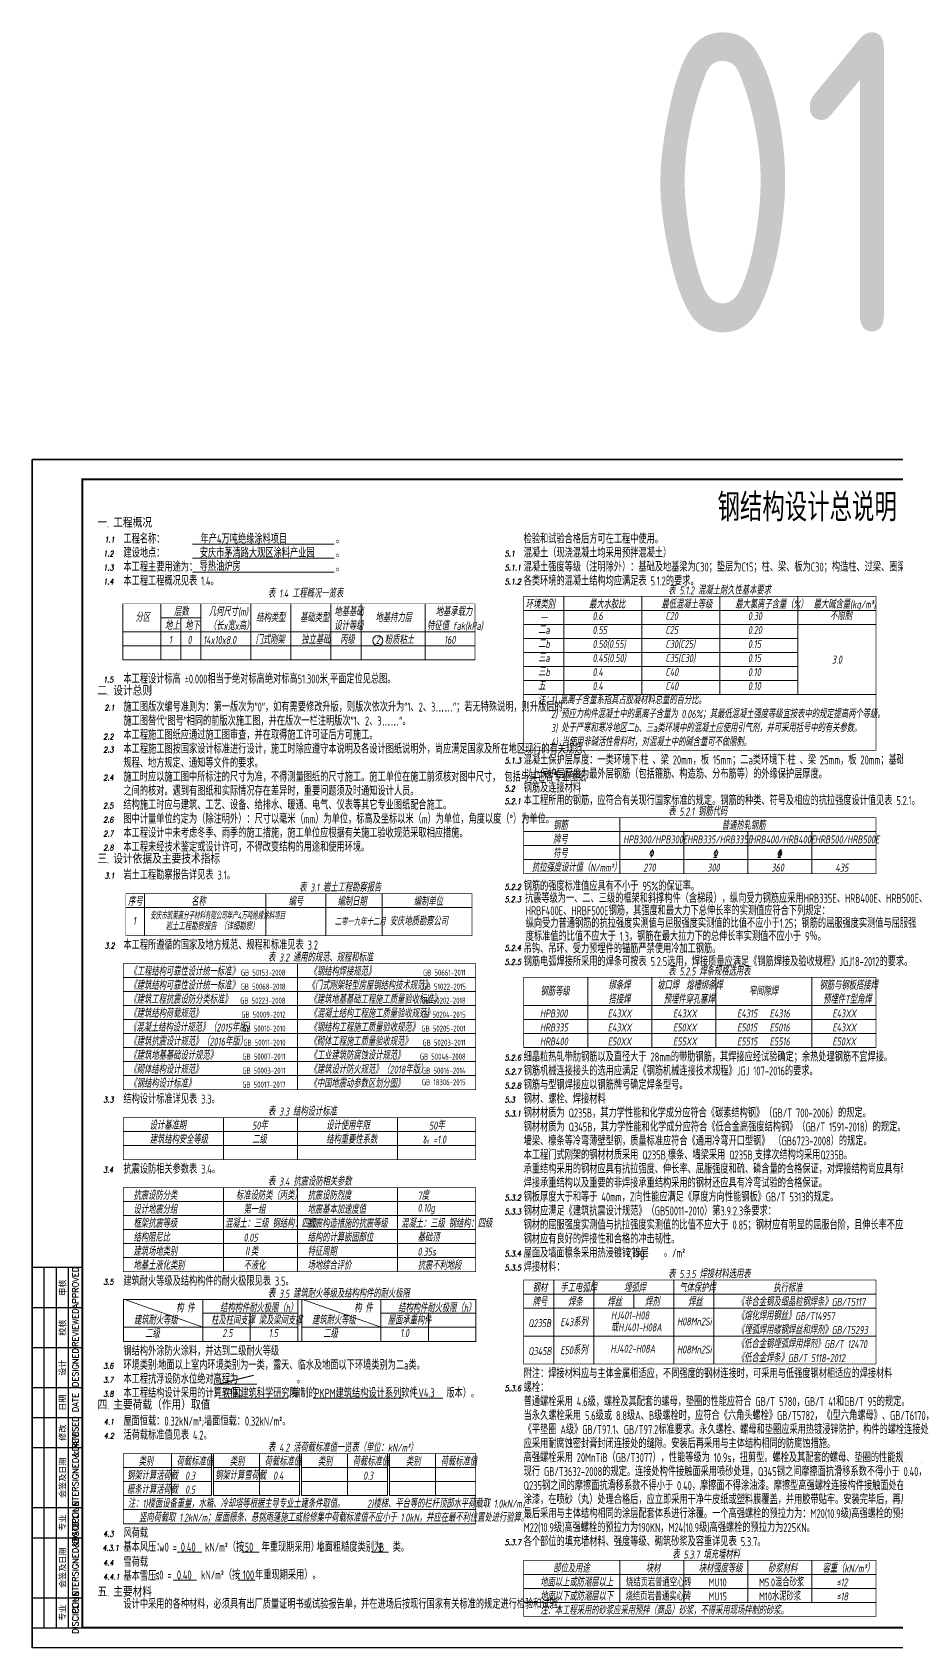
# Model space of a CAD drawing. Header units: millimetres. Extents: x 865974 to 875117, y 40174 to 44891.
# Drawn here: x 865974 to 866406, y 40174 to 40981 of the extents above; entities that cross this region are included whole.
import ezdxf
from ezdxf.enums import TextEntityAlignment as Align

# ---------------------------------------------------------------- set-up
doc = ezdxf.new("R2010")
doc.units = ezdxf.units.MM
doc.header["$LTSCALE"] = 1000
doc.header["$MEASUREMENT"] = 0
doc.layers.add('PUB_TEXT', color=7, linetype='Continuous')
doc.layers.add('梁集中标注', color=2, linetype='Continuous')
doc.layers.add('SM001', color=7, linetype='Continuous', lineweight=15)
doc.layers.add('SM002', color=4, linetype='Continuous', lineweight=15)
doc.styles.add('ECEC_TK', font='txt_l.shx', dxfattribs={"bigfont": 'hztxt_l.shx'})
doc.styles.add('GBHZ', font='gbenor.shx', dxfattribs={"width": 0.9, "bigfont": 'gbcbig.shx'})
doc.styles.add('HZTXT', font='isocp.shx', dxfattribs={"bigfont": 'HZTXT.shx'})
doc.styles.add('SM001', font='tssdeng.shx', dxfattribs={"width": 0.7, "bigfont": 'tssdchn.shx'})
doc.styles.add('SM002', font='romand.shx')

msp = doc.modelspace()

# ---------------------------------------------------------------- linework, layer by layer
for p, q in [((865974.467, 40173.578), (865974.467, 40767.578)), ((865974.467, 40767.578), (865974.467, 40173.578)), ((865980.467, 40183.578), (865980.467, 40363.578)), ((865986.467, 40183.578), (865986.467, 40363.578)), ((865992.467, 40183.578), (865992.467, 40363.578)), ((865974.467, 40343.578), (865999.467, 40343.578)), ((865974.467, 40323.578), (865999.467, 40323.578)), ((865974.467, 40303.578), (865999.467, 40303.578)), ((865974.467, 40288.578), (865999.467, 40288.578)), ((865974.467, 40273.578), (865999.467, 40273.578)), ((865974.467, 40243.578), (865999.467, 40243.578)), ((865974.467, 40228.578), (865999.467, 40228.578)), ((865974.467, 40198.578), (865999.467, 40198.578)), ((866815.467, 40173.578), (865974.467, 40173.578))]:
    msp.add_line(p, q)
at = {"color": 0}
for p, q in [((866815.467, 40767.578), (865974.467, 40767.578)), ((865974.467, 40767.578), (866815.467, 40767.578))]:
    msp.add_line(p, q, dxfattribs=at)
at = {"color": 0, "const_width": 1}
msp.add_lwpolyline([(866805.467, 40183.578), (865999.467, 40183.578), (865999.467, 40757.578), (866805.467, 40757.578)], close=True, dxfattribs=at)
msp.add_lwpolyline([(865974.467, 40363.578), (865974.467, 40183.578), (865999.467, 40183.578), (865999.467, 40363.578)], close=True)
at = {"layer": 'PUB_TEXT', "color": 7}
msp.add_line((866066.957, 40305.278), (866084.961, 40309.822), dxfattribs=at)
at = {"layer": 'SM001'}
for points in [[(866318.001, 40699.11), (866318.001, 40650.11)], [(866357.001, 40699.11), (866357.001, 40650.11)]]:
    msp.add_lwpolyline(points, dxfattribs=at)
at = {"layer": 'SM001', "color": 1}
msp.add_ellipse((866147.111, 40677.046), major_axis=(1.768, 1.768), ratio=1, start_param=5.497787143776346, end_param=11.78097245095593, dxfattribs=at)
at = {"layer": 'SM002'}
for p, q in [((866235.001, 40357.369), (866235.001, 40315.369)), ((866255.001, 40357.369), (866255.001, 40315.369)), ((866295.001, 40357.369), (866295.001, 40315.369)), ((866315.001, 40357.369), (866315.001, 40315.369)), ((866020.151, 40347.728), (866059.607, 40333.728)), ((866059.607, 40326.728), (866059.607, 40347.728)), ((866107.151, 40326.728), (866107.151, 40347.728)), ((866109.151, 40326.728), (866109.151, 40347.728)), ((866109.151, 40347.728), (866148.607, 40333.728)), ((866148.607, 40326.728), (866148.607, 40347.728)), ((866220.001, 40350.369), (866396.001, 40350.369)), ((866275.001, 40350.369), (866275.001, 40343.369)), ((866059.607, 40340.728), (866107.151, 40340.728)), ((866083.379, 40326.728), (866083.379, 40340.728)), ((866148.607, 40340.728), (866196.151, 40340.728)), ((866172.379, 40326.728), (866172.379, 40340.728)), ((866220.001, 40343.369), (866396.001, 40343.369)), ((866020.151, 40333.728), (866107.151, 40333.728)), ((866109.151, 40333.728), (866196.151, 40333.728)), ((866220.001, 40329.369), (866396.001, 40329.369)), ((866044.919, 40207.399), (866056.503, 40207.399)), ((866077.214, 40207.399), (866085.863, 40207.399))]:
    msp.add_line(p, q, dxfattribs=at)
for points in [[(866054.545, 40725.278), (866125.319, 40725.278)], [(866054.545, 40718.278), (866125.319, 40718.278)], [(866054.545, 40711.278), (866125.319, 40711.278)], [(866019.709, 40695.393), (866019.709, 40667.393)], [(866038.709, 40695.393), (866038.709, 40667.393)], [(866058.709, 40695.393), (866058.709, 40667.393)], [(866083.709, 40695.393), (866083.709, 40667.393)], [(866103.709, 40695.393), (866103.709, 40667.393)], [(866123.709, 40695.393), (866123.709, 40667.393)], [(866138.709, 40695.393), (866138.709, 40667.393)], [(866170.709, 40695.393), (866170.709, 40667.393)], [(866220.001, 40692.11), (866396.001, 40692.11)], [(866240.001, 40699.11), (866240.001, 40650.11)], [(866279.001, 40699.11), (866279.001, 40650.11)], [(866038.709, 40688.393), (866058.709, 40688.393)], [(866048.709, 40688.393), (866048.709, 40667.393)], [(866220.001, 40685.11), (866396.001, 40685.11)], [(866019.709, 40681.393), (866195.709, 40681.393)], [(866220.001, 40678.11), (866357.001, 40678.11)], [(866019.709, 40674.393), (866195.709, 40674.393)], [(866220.001, 40671.11), (866357.001, 40671.11)], [(866019.709, 40667.393), (866195.709, 40667.393)], [(866220.001, 40664.11), (866357.001, 40664.11)], [(866220.001, 40657.11), (866357.001, 40657.11)], [(866220.001, 40650.11), (866396.001, 40650.11)], [(866268.001, 40588.543), (866268.001, 40560.543)], [(866220.001, 40581.543), (866396.001, 40581.543)], [(866300.001, 40581.543), (866300.001, 40560.543)], [(866332.001, 40581.543), (866332.001, 40560.543)], [(866364.001, 40581.543), (866364.001, 40560.543)], [(866220.001, 40574.543), (866396.001, 40574.543)], [(866220.001, 40567.543), (866396.001, 40567.543)], [(866030.489, 40550.531), (866030.489, 40529.531)], [(866091.208, 40550.531), (866091.208, 40529.531)], [(866121.208, 40550.531), (866121.208, 40529.531)], [(866149.208, 40550.531), (866149.208, 40529.531)], [(866021.208, 40543.531), (866194.208, 40543.531)], [(866107.001, 40515.578), (866107.001, 40452.578)], [(866020.001, 40508.578), (866196.001, 40508.578)], [(866252.001, 40508.635), (866252.001, 40473.635)], [(866284.001, 40508.635), (866284.001, 40473.635)], [(866316.001, 40508.635), (866316.001, 40473.635)], [(866364.001, 40508.635), (866364.001, 40473.635)], [(866020.001, 40501.578), (866196.001, 40501.578)], [(866020.001, 40494.578), (866196.001, 40494.578)], [(866220.001, 40494.635), (866396.001, 40494.635)], [(866020.001, 40487.578), (866196.001, 40487.578)], [(866220.001, 40487.635), (866396.001, 40487.635)], [(866020.001, 40480.578), (866196.001, 40480.578)], [(866220.001, 40480.635), (866396.001, 40480.635)], [(866020.001, 40473.578), (866196.001, 40473.578)], [(866020.001, 40466.578), (866196.001, 40466.578)], [(866220.001, 40473.635), (866396.001, 40473.635)], [(866020.001, 40459.578), (866196.001, 40459.578)], [(866070.001, 40438.578), (866070.001, 40417.578)], [(866107.001, 40438.578), (866107.001, 40417.578)], [(866157.001, 40438.578), (866157.001, 40417.578)], [(866020.001, 40431.578), (866196.001, 40431.578)], [(866020.001, 40424.578), (866196.001, 40424.578)], [(866070.001, 40403.578), (866070.001, 40361.578)], [(866107.001, 40403.578), (866107.001, 40361.578)], [(866157.001, 40403.578), (866157.001, 40361.578)], [(866020.001, 40396.578), (866196.001, 40396.578)], [(866020.001, 40389.578), (866196.001, 40389.578)], [(866020.001, 40382.578), (866196.001, 40382.578)], [(866020.001, 40375.578), (866196.001, 40375.578)], [(866020.001, 40368.578), (866196.001, 40368.578)], [(866064.933, 40305.278), (866086.7, 40305.278)], [(866067.734, 40298.278), (866102.188, 40298.278)], [(866114.756, 40298.278), (866159.784, 40298.278)], [(866166.059, 40298.278), (866179.669, 40298.278)], [(866044.001, 40270.578), (866044.001, 40249.578)], [(866064.001, 40270.578), (866064.001, 40249.578)], [(866065.001, 40270.578), (866065.001, 40249.578)], [(866088.001, 40270.578), (866088.001, 40249.578)], [(866108.001, 40270.578), (866108.001, 40249.578)], [(866109.001, 40270.578), (866109.001, 40249.578)], [(866132.001, 40270.578), (866132.001, 40249.578)], [(866152.001, 40270.578), (866152.001, 40249.578)], [(866153.001, 40270.578), (866153.001, 40249.578)], [(866176.001, 40270.578), (866176.001, 40249.578)], [(866020.001, 40263.578), (866064.001, 40263.578)], [(866020.001, 40256.578), (866064.001, 40256.578)], [(866020.001, 40256.578), (866064.001, 40256.578)], [(866065.001, 40263.578), (866108.001, 40263.578)], [(866065.001, 40256.578), (866108.001, 40256.578)], [(866065.001, 40256.578), (866108.001, 40256.578)], [(866109.001, 40263.578), (866152.001, 40263.578)], [(866109.001, 40256.578), (866152.001, 40256.578)], [(866109.001, 40256.578), (866152.001, 40256.578)], [(866153.001, 40263.578), (866196.001, 40263.578)], [(866153.001, 40256.578), (866196.001, 40256.578)], [(866153.001, 40256.578), (866196.001, 40256.578)], [(866020.001, 40249.578), (866064.001, 40249.578)], [(866065.001, 40249.578), (866108.001, 40249.578)], [(866109.001, 40249.578), (866152.001, 40249.578)], [(866153.001, 40249.578), (866196.001, 40249.578)], [(866020.001, 40242.578), (866196.001, 40242.578)], [(866020.001, 40242.578), (866064.001, 40242.578)], [(866065.001, 40242.578), (866108.001, 40242.578)], [(866109.001, 40242.578), (866152.001, 40242.578)], [(866153.001, 40242.578), (866196.001, 40242.578)], [(866020.001, 40235.578), (866196.001, 40235.578)], [(866020.001, 40235.578), (866196.001, 40235.578)], [(866046.904, 40221.278), (866059.092, 40221.278)], [(866079.198, 40221.278), (866087.848, 40221.278)], [(866144.054, 40221.278), (866152.41, 40221.278)], [(866268.001, 40217.211), (866268.001, 40196.211)], [(866300.001, 40217.211), (866300.001, 40196.211)], [(866332.001, 40217.211), (866332.001, 40196.211)], [(866364.001, 40217.211), (866364.001, 40196.211)], [(866220.001, 40210.211), (866396.001, 40210.211)], [(866220.001, 40203.211), (866396.001, 40203.211)], [(866220.001, 40203.211), (866396.001, 40203.211)], [(866220.001, 40196.211), (866396.001, 40196.211)]]:
    msp.add_lwpolyline(points, dxfattribs=at)
at = {"layer": 'SM002', "const_width": 0.3}
for points in [[(866019.709, 40695.393), (866195.709, 40695.393), (866195.709, 40667.393), (866019.709, 40667.393)], [(866220.001, 40699.11), (866396.001, 40699.11), (866396.001, 40622.11), (866220.001, 40622.11)], [(866220.001, 40588.543), (866396.001, 40588.543), (866396.001, 40560.543), (866220.001, 40560.543)], [(866021.208, 40550.531), (866194.208, 40550.531), (866194.208, 40529.531), (866021.208, 40529.531)], [(866020.001, 40515.578), (866196.001, 40515.578), (866196.001, 40452.578), (866020.001, 40452.578)], [(866220.001, 40508.635), (866396.001, 40508.635), (866396.001, 40473.635), (866220.001, 40473.635)], [(866020.001, 40438.578), (866196.001, 40438.578), (866196.001, 40417.578), (866020.001, 40417.578)], [(866020.001, 40403.578), (866196.001, 40403.578), (866196.001, 40361.578), (866020.001, 40361.578)], [(866220.001, 40357.369), (866396.001, 40357.369), (866396.001, 40315.369), (866220.001, 40315.369)], [(866020.001, 40347.578), (866196.001, 40347.578), (866196.001, 40326.578), (866020.001, 40326.578)], [(866020.151, 40347.728), (866196.151, 40347.728), (866196.151, 40326.728), (866020.151, 40326.728)], [(866020.001, 40270.578), (866196.001, 40270.578), (866196.001, 40235.578), (866020.001, 40235.578)], [(866220.001, 40217.211), (866396.001, 40217.211), (866396.001, 40189.211), (866220.001, 40189.211)]]:
    msp.add_lwpolyline(points, close=True, dxfattribs=at)

# ---------------------------------------------------------------- texts
at = {"color": 2, "style": 'SM001', "oblique": 10, "width": 0.7}
for s, p in [('混凝土：三级 钢结构：四级', (866070.675, 40383.578)), ('混凝土：三级 钢结构：四级', (866158.72, 40383.578)), ('0.35s', (866167.001, 40369.578))]:
    msp.add_text(s, height=4, dxfattribs=at).set_placement(p)
at = {"style": 'ECEC_TK'}
for s, p in [('APPROVED', (865995.967, 40353.578)), ('审核', (865989.467, 40353.578)), ('校核', (865989.467, 40333.578)), ('REVIEWED', (865995.967, 40333.578)), ('DESIGNED', (865995.967, 40313.578)), ('设计', (865989.467, 40313.578)), ('日期', (865989.467, 40296.078)), ('DATE', (865995.967, 40296.078)), ('REVISED', (865995.967, 40281.078)), ('修改', (865989.467, 40281.078)), ('COUNTERSIGNED&DATE', (865995.967, 40258.578)), ('会签及日期', (865989.467, 40258.578)), ('DISCIPLINE', (865995.967, 40236.078)), ('专业', (865989.467, 40236.078)), ('COUNTERSIGNED&DATE', (865995.967, 40213.578)), ('会签及日期', (865989.467, 40213.578)), ('DISCIPLINE', (865995.967, 40191.078)), ('专业', (865989.467, 40191.078))]:
    msp.add_text(s, height=3, rotation=90, dxfattribs=at).set_placement(p, align=Align.MIDDLE)
at = {"layer": 'SM001', "color": 2, "linetype": 'Continuous', "style": 'HZTXT', "width": 0.8}
msp.add_text('钢结构设计总说明', height=14, dxfattribs=at).set_placement((866316.862, 40736.66, 336))
at = {"layer": 'SM001', "color": 2}
for s, height, style, width, p in [('一. 工程概况', 4.5, 'HZTXT', 0.8, (866007.001, 40733.578)), ('年产4万吨绝缘涂料项目', 4.5, 'SM001', 0.7, (866058.545, 40725.578)), ('导热油炉房', 4.5, 'SM001', 0.7, (866058.083, 40711.865)), ('安庆市茅清路大观区涂料产业园', 4.5, 'SM001', 0.7, (866058.144, 40718.578)), ('二. 设计总则', 4.5, 'HZTXT', 0.8, (866007.001, 40649.578)), ('混凝土保护层厚度：一类环境下:柱 、梁 20mm，板 15mm；二a类环境下:柱 、梁 25mm，板 20mm；基础为 40mm。', 4.5, 'SM001', 0.7, (866220.001, 40615.11)), ('三. 设计依据及主要技术指标', 4.5, 'HZTXT', 0.8, (866007.001, 40565.578)), ('四. 主要荷载（作用）取值', 4.5, 'HZTXT', 0.8, (866007.001, 40292.578)), ('中国建筑科学研究院', 4.5, 'SM001', 0.7, (866070.29, 40298.578)), ('PKPM建筑结构设计系列软件', 4.5, 'SM001', 0.7, (866115.483, 40298.578)), ('V4.3', 4.5, 'SM001', 0.7, (866167.407, 40298.783)), ('w\x8e0\x8f =', 4.5, 'SM001', 0.7, (866037.828, 40221.578)), ('0.40', 4.5, 'SM001', 0.7, (866048.677, 40221.578)), ('50', 4.5, 'SM001', 0.7, (866080.549, 40221.578)), ('B', 4.5, 'SM001', 0.7, (866147.677, 40221.578)), ('s\x8e0\x8f =', 4.5, 'SM001', 0.7, (866035.843, 40207.699)), ('0.40', 4.5, 'SM001', 0.7, (866046.693, 40207.699)), ('100', 4.5, 'SM001', 0.7, (866079.594, 40207.699)), ('烧结页岩普通空心砖', 4, 'SM001', 0.7, (866271.159, 40204.211)), ('MU10', 4, 'SM001', 0.7, (866312.419, 40204.211)), ('M5.0混合砂浆', 4, 'SM001', 0.7, (866337.621, 40204.211)), ('五. 主要材料', 4.5, 'HZTXT', 0.8, (866007.001, 40199.106)), ('烧结页岩普通实心砖', 4, 'SM001', 0.7, (866270.922, 40197.211)), ('MU15', 4, 'SM001', 0.7, (866312.419, 40197.211)), ('M10水泥砂浆', 4, 'SM001', 0.7, (866337.621, 40197.211))]:
    msp.add_text(s, height=height, dxfattribs=dict(at, style=style, width=width)).set_placement(p)
at = {"layer": 'SM001', "color": 96, "style": 'SM002', "oblique": 10, "width": 0.7}
for s, p in [('1.1', (866010.501, 40726.078)), ('1.2', (866009.941, 40719.078)), ('5.1', (866210.501, 40719.078)), ('1.3', (866009.941, 40712.078)), ('5.1.1', (866210.501, 40712.078)), ('1.4', (866009.941, 40705.078)), ('5.1.2', (866210.501, 40705.078)), ('1.5', (866009.848, 40656.078)), ('2.1', (866010.501, 40642.078)), ('2.2', (866009.941, 40627.585)), ('2.3', (866009.941, 40621.078)), ('5.1.3', (866210.501, 40615.61)), ('2.4', (866009.941, 40607.078)), ('5.2', (866210.501, 40601.61)), ('2.5', (866009.848, 40593.078)), ('5.2.1', (866210.501, 40595.327)), ('2.6', (866009.941, 40586.078)), ('2.7', (866009.941, 40579.078)), ('2.8', (866009.941, 40572.078)), ('3.1', (866010.501, 40558.078)), ('5.2.2', (866210.501, 40552.512)), ('5.2.3', (866210.501, 40546.243)), ('3.2', (866010.501, 40523.078)), ('5.2.4', (866210.501, 40521.997)), ('5.2.5', (866210.501, 40514.997)), ('5.2.6', (866210.501, 40467.135)), ('5.2.7', (866210.501, 40460.135)), ('5.2.8', (866210.501, 40453.135)), ('3.3', (866009.941, 40446.078)), ('5.3', (866210.501, 40446.135)), ('5.3.1', (866210.501, 40439.135)), ('3.4', (866009.848, 40411.078)), ('5.3.2', (866210.501, 40397.135)), ('5.3.3', (866210.501, 40390.135)), ('5.3.4', (866210.501, 40369.135)), ('5.3.5', (866210.501, 40362.135)), ('3.5', (866009.941, 40355.078)), ('3.6', (866009.941, 40313.078)), ('3.7', (866009.941, 40306.078)), ('5.3.6', (866210.501, 40301.869)), ('3.8', (866009.941, 40299.078)), ('4.1', (866010.188, 40285.078)), ('4.2', (866010.188, 40278.078)), ('4.3', (866009.941, 40229.078)), ('4.3.1', (866009.501, 40222.078)), ('5.3.7', (866210.501, 40224.869)), ('4.4', (866009.941, 40214.606)), ('4.4.1', (866009.941, 40207.606))]:
    msp.add_text(s, height=2.8, dxfattribs=at).set_placement(p)
at = {"layer": 'SM001', "style": 'SM001', "width": 0.7}
for s, p in [('工程名称：', (866020.001, 40725.578)), ('。', (866126.148, 40725.578)), ('检验和试验合格后方可在工程中使用。', (866220.001, 40725.578)), ('建设地点：', (866020.001, 40718.578)), ('本工程主要用途为：', (866020.001, 40711.578)), ('。', (866126.148, 40718.578)), ('混凝土（现浇混凝土均采用预拌混凝土）', (866220.001, 40718.578)), ('混凝土强度等级（注明除外）：基础及地基梁为C30；垫层为C15；柱、梁、板为C30；构造柱、过梁、圈梁、压顶为C25。', (866220.001, 40711.578)), ('本工程工程概况见表 1.4。', (866020.001, 40704.578)), ('。', (866126.148, 40711.578)), ('各类环境的混凝土结构均应满足表 5.1.2的要求。', (866220.001, 40704.578)), ('本工程设计标高 %%P0.000相当于绝对标高绝对标高51.300米,平面定位见总图。', (866020.001, 40655.578)), ('施工图版次编号准则为：第一版次为″0″，如有需要修改升版，则版次依次升为″1、2、3……″；若无特殊说明，则升版后的', (866020.001, 40641.578)), ('施工图替代“图号”相同的前版次施工图，并在版次一栏注明版次″1、2、3……″。 ', (866020.001, 40634.578)), ('本工程施工图纸应通过施工图审查，并在取得施工许可证后方可施工。', (866020.001, 40627.578)), ('本工程施工图按国家设计标准进行设计，施工时除应遵守本说明及各设计图纸说明外，尚应满足国家及所在地区现行的有关规范、', (866020.001, 40620.578)), ('施工时应以施工图中所标注的尺寸为准，不得测量图纸的尺寸施工。施工单位在施工前须核对图中尺寸， 包括与其它各专业图纸', (866020.001, 40606.578)), ('规程、地方规定、通知等文件的要求。', (866020.001, 40613.578)), ('以上保护层厚度为最外层钢筋（包括箍筋、构造筋、分布筋等）的外缘保护层厚度。', (866220.001, 40608.11)), ('之间的核对。遇到有图纸和实际情况存在差异时，重要问题须及时通知设计人员。', (866020.001, 40599.578)), ('钢筋及连接材料', (866220.001, 40601.11)), ('结构施工时应与建筑、工艺、设备、给排水、暖通、电气、仪表等其它专业图纸配合施工。', (866020.001, 40592.578)), ('本工程所用的钢筋，应符合有关现行国家标准的规定。钢筋的种类、符号及相应的抗拉强度设计值见表 5.2.1。', (866220.001, 40594.827)), ('图中计量单位约定为（除注明外）：尺寸以毫米（mm）为单位，标高及坐标以米（m）为单位，角度以度（%%D）为单位。', (866020.001, 40585.578)), ('本工程设计中未考虑冬季、雨季的施工措施，施工单位应根据有关施工验收规范采取相应措施。', (866020.001, 40578.578)), ('本工程未经技术鉴定或设计许可，不得改变结构的用途和使用环境。', (866020.001, 40571.578)), ('岩土工程勘察报告详见表 3.1。', (866020.001, 40557.578)), ('钢筋的强度标准值应具有不小于 95%%%的保证率。', (866220.001, 40552.012)), ('抗震等级为一、二、三级的框架和斜撑构件（含梯段），纵向受力钢筋应采用HRB335E、HRB400E、HRB500E、', (866220.659, 40545.958)), ('纵向受力普通钢筋的抗拉强度实测值与屈服强度实测值的比值不应小于1.25；钢筋的屈服强度实测值与屈服强', (866221.032, 40533.485)), ('HRBF400E、HRBF500E钢筋，其强度和最大力下总伸长率的实测值应符合下列规定：', (866221.032, 40539.733)), ('度标准值的比值不应大于 1.3，钢筋在最大拉力下的总伸长率实测值不应小于 9％。', (866221.032, 40526.943)), ('本工程所遵循的国家及地方规范、规程和标准见表 3.2', (866020.001, 40522.578)), ('吊钩、吊环、受力预埋件的锚筋严禁使用冷加工钢筋。', (866220.001, 40520.794)), ('钢筋电弧焊接所采用的焊条可按表 5.2.5选用，焊接质量应满足《钢筋焊接及验收规程》JGJ18-2012的要求。', (866220.001, 40514.354)), ('细晶粒热轧带肋钢筋以及直径大于 28mm的带肋钢筋，其焊接应经试验确定；余热处理钢筋不宜焊接。', (866220.001, 40466.635)), ('钢筋机械连接接头的选用应满足《钢筋机械连接技术规程》JGJ 107-2016的要求。', (866220.001, 40459.635)), ('钢筋与型钢焊接应以钢筋牌号确定焊条型号。', (866220.001, 40452.635)), ('结构设计标准详见表 3.3。', (866020.001, 40445.578)), ('钢材、螺栓、焊接材料', (866220.001, 40445.635)), ('钢材材质为 Q235B，其力学性能和化学成分应符合《碳素结构钢》（GB/T 700-2006）的规定。     ', (866220.001, 40438.635)), ('钢材材质为 Q345B，其力学性能和化学成分应符合《低合金高强度结构钢》（GB/T 1591-2018）的规定。     ', (866220.001, 40431.635)), ('墙梁、檩条等冷弯薄壁型钢，质量标准应符合《通用冷弯开口型钢》 （GB6723-2008）的规定。', (866220.001, 40424.635)), ('抗震设防相关参数表 3.4。', (866020.001, 40410.578)), ('承重结构采用的钢材应具有抗拉强度、伸长率、屈服强度和硫、磷含量的合格保证，对焊接结构尚应具有碳含量的合格保证。', (866220.001, 40410.635)), ('钢板厚度大于和等于 40mm，Z向性能应满足《厚度方向性能钢板》GB/T 5313的规定。', (866220.001, 40396.635)), ('钢材应满足《建筑抗震设计规范》（GB50011-2010）第3.9.2.3条要求：', (866220.001, 40389.635)), ('屋面及墙面檩条采用热浸镀锌,锌层      /m%%1402', (866220.001, 40368.635)), ('275g     。', (866271.613, 40368.935)), ('焊接材料：', (866220.001, 40361.635)), ('建筑耐火等级及结构构件的耐火极限见表 3.5。', (866020.001, 40354.578)), ('钢结构外涂防火涂料，并达到二级耐火等级', (866020.001, 40319.578)), ('环境类别:地面以上室内环境类别为一类，露天、临水及地面以下环境类别为二a类。', (866020.001, 40312.578)), ('附注：焊接材料应与主体金属相适应，不同强度的钢材连接时，可采用与低强度钢材相适应的焊接材料', (866220.001, 40308.369)), ('本工程抗浮设防水位绝对高程为               。', (866020.001, 40305.578)), ('螺栓：', (866220.001, 40301.369)), ('本工程结构设计采用的计算软件：', (866020.001, 40298.578)), ('编制的', (866104.316, 40298.578)), ('（', (866162.262, 40298.578)), ('版本）。', (866181.371, 40298.578)), ('普通螺栓采用 4.6级，螺栓及其配套的螺母，垫圈的性能应符合 GB/T 5780，GB/T 41和GB/T 95的规定。', (866220.001, 40294.369)), ('屋面恒载：0.32kN/m%%1402%%141;墙面恒载：0.32kN/m%%1402%%141。', (866020.001, 40284.578)), ('当永久螺栓采用 5.6级或 8.8级A、B级螺栓时，应符合《六角头螺栓》GB/T5782，《I型六角螺母》、GB/T6170，', (866220.001, 40287.369)), ('活荷载标准值见表 4.2。', (866020.001, 40277.578)), ('《平垫圈 A级》GB/T97.1、GB/T97.2标准要求。永久螺栓、螺母和垫圈应采用热镀浸锌防护，构件的螺栓连接处', (866220.001, 40280.369)), ('应采用耐腐蚀密封膏封闭连接处的缝隙。安装后再采用与主体结构相同的防腐蚀措施。', (866220.001, 40273.369)), ('现行 GB/T3632-2008的规定。连接处构件接触面采用喷砂处理，Q345钢之间摩擦面抗滑移系数不得小于 0.40，', (866220.001, 40259.369)), ('高强螺栓采用 20MnTiB（GB/T3077），性能等级为 10.9s，扭剪型。螺栓及其配套的螺母、垫圈的性能规格应符合', (866220.001, 40266.369)), ('Q235钢之间的摩擦面抗滑移系数不得小于 0.40，摩擦面不得涂油漆。摩擦型高强螺栓连接构件接触面处在构件安装前暂不', (866220.001, 40252.369)), ('涂漆，在喷砂（丸）处理合格后，应立即采用干净牛皮纸或塑料膜覆盖，并用胶带贴牢。安装完毕后，再用耐腐蚀密封膏封闭，', (866220.001, 40245.369)), ('最后采用与主体结构相同的涂层配套体系进行涂覆。一个高强螺栓的预拉力为：M20(10.9级)高强螺栓的预拉力为155KN，', (866220.001, 40238.369)), ('风荷载', (866020.001, 40228.578)), ('M22(10.9级)高强螺栓的预拉力为190KN，M24(10.9级)高强螺栓的预拉力为225KN。', (866220.001, 40231.369)), ('基本风压：', (866020.001, 40221.578)), ('kN/m\x8c2\x8d（按', (866060.802, 40221.578)), ('年重现期采用），', (866089.037, 40221.578)), ('地面粗糙度类别为', (866116.511, 40221.578)), ('类。', (866154.533, 40221.578)), ('各个部位的填充墙材料、强度等级、砌筑砂浆及容重详见表 5.3.7。', (866220.001, 40224.369)), ('雪荷载', (866020.001, 40214.106)), ('基本雪压：', (866020.001, 40207.106)), ('kN/m\x8c2\x8d（按', (866058.817, 40207.699)), ('年重现期采用）。', (866085.783, 40207.699)), ('设计中采用的各种材料，必须具有出厂质量证明书或试验报告单，并在进场后按现行国家有关标准的规定进行检验和试验，', (866020.001, 40193.106))]:
    msp.add_text(s, height=4.5, dxfattribs=at).set_placement(p)
at = {"layer": 'SM001', "style": 'SM001', "oblique": 10}
for s, width, p in [('表 1.4 工程概况一览表', 0.7, (866092.221, 40698.578)), ('表 5.1.2 混凝土耐久性基本要求', 0.7, (866292.221, 40700.11)), ('层数', 0.7, (866045.267, 40689.393)), ('几何尺寸(m)', 0.7, (866062.662, 40689.393)), ('地基基础', 0.7, (866125.378, 40689.393)), ('地基承载力', 0.7, (866176.061, 40689.393)), ('环境类别', 0.7, (866221.05, 40693.11)), ('最大水胶比', 0.7, (866252.631, 40693.11)), ('最低混凝土等级', 0.7, (866288.761, 40693.11)), ('最大氯离子含量（%%%）', 0.7, (866325.698, 40693.11)), ('最大碱含量(kg/m\x8c3\x8d)', 0.7, (866364.856, 40693.11)), ('分区', 0.7, (866026.013, 40686.566)), ('地上', 0.7, (866040.797, 40682.393)), ('地下', 0.7, (866050.815, 40682.393)), ('（长x宽x高）', 0.7, (866062.662, 40682.393)), ('结构类型', 0.7, (866086.339, 40686.393)), ('基础类型', 0.7, (866108.24, 40686.393)), ('设计等级', 0.7, (866125.378, 40682.393)), ('地基持力层', 0.7, (866145.946, 40686.393)), ('特征值 f\x8eak\x8f(kPa)', 0.7, (866171.745, 40682.393)), ('一', 0.7, (866228.222, 40686.11)), ('钢筋', 0.7, (866234.722, 40582.543)), ('表 5.2.1 钢筋代码', 0.7, (866292.221, 40589.543)), ('普通热轧钢筋', 0.7, (866318.943, 40582.543)), ('牌号', 0.7, (866234.722, 40575.543)), ('HPB300/HPB300E', 0.65, (866269.685, 40575.62)), ('HRB335/HRB335E', 0.65, (866301.707, 40575.62)), ('HRB400/HRB400E', 0.65, (866333.315, 40575.62)), ('HRB500/HRB500E', 0.65, (866365.504, 40575.62)), ('符号', 0.7, (866234.722, 40568.543)), ('\x82', 0.7, (866282.499, 40568.543)), ('\x83', 0.7, (866314.499, 40568.543)), ('\x84', 0.7, (866346.499, 40568.543)), ('抗拉强度设计值（N/mm\x8c2\x8d）', 0.7, (866224.095, 40561.543)), ('270', 0.7, (866279.768, 40561.543)), ('300', 0.7, (866311.768, 40561.543)), ('360', 0.7, (866343.768, 40561.543)), ('435', 0.7, (866375.768, 40561.543)), ('表 3.1 岩土工程勘察报告', 0.7, (866107.781, 40551.578)), ('序号', 0.7, (866022.257, 40544.531)), ('名称', 0.7, (866053.854, 40544.531)), ('编号', 0.7, (866102.476, 40544.531)), ('编制日期', 0.7, (866126.983, 40544.531)), ('编制单位', 0.7, (866165.048, 40544.531)), ('表 3.2 通用的规范、规程和标准', 0.7, (866092.221, 40516.578)), ('《工程结构可靠性设计统一标准》', 0.7, (866023.001, 40509.578)), ('《建筑结构可靠性设计统一标准》', 0.7, (866023.001, 40502.578)), ('《门式刚架轻型房屋钢结构技术规范》', 0.7, (866112.058, 40502.578)), ('《钢结构焊接规范》', 0.7, (866113.001, 40509.578)), ('绑条焊', 0.7, (866262.388, 40502.635)), ('坡口焊\u3000熔槽绑条焊', 0.7, (866286.676, 40502.635)), ('表 5.2.5 焊条规格选用表', 0.7, (866292.221, 40509.635)), ('钢筋与钢板搭接焊', 0.7, (866367.794, 40502.635)), ('《建筑工程抗震设防分类标准》', 0.7, (866023.001, 40495.578)), ('《建筑地基基础工程施工质量验收标准》', 0.7, (866113.001, 40495.578)), ('钢筋等级', 0.7, (866228.381, 40499.635)), ('搭接焊', 0.7, (866262.388, 40495.635)), ('预埋件穿孔塞焊', 0.7, (866289.956, 40495.635)), ('窄间隙焊', 0.7, (866332.515, 40499.635)), ('预埋件T型角焊', 0.7, (866369.656, 40495.635)), ('《建筑结构荷载规范》', 0.7, (866023.001, 40488.578)), ('《混凝土结构工程施工质量验收规范》', 0.7, (866113.001, 40488.578)), ('HPB300', 0.7, (866228.144, 40488.635)), ('E43XX', 0.7, (866262.014, 40488.635)), ('E43XX', 0.7, (866294.61, 40488.635)), ('E4315', 0.7, (866326.608, 40488.635)), ('E4316', 0.7, (866342.899, 40488.635)), ('E43XX  ', 0.7, (866374.249, 40488.635)), ('《混凝土结构设计规范》（2015年版）', 0.7, (866022.767, 40481.578)), ('《钢结构工程施工质量验收规范》', 0.7, (866113.001, 40481.578)), ('HRB335', 0.7, (866228.144, 40481.635)), ('E43XX', 0.7, (866262.014, 40481.635)), ('E50XX', 0.7, (866294.61, 40481.635)), ('E5015', 0.7, (866326.608, 40481.635)), ('E5016', 0.7, (866342.899, 40481.635)), ('E43XX', 0.7, (866374.249, 40481.635)), ('《建筑抗震设计规范》（2016年版）', 0.7, (866023.001, 40474.578)), ('《砌体工程施工质量验收规范》', 0.7, (866113.001, 40474.578)), ('HRB400', 0.7, (866228.144, 40474.635)), ('E50XX  ', 0.7, (866262.014, 40474.635)), ('E55XX', 0.7, (866294.61, 40474.635)), ('E5515', 0.7, (866326.608, 40474.635)), ('E5516', 0.7, (866342.899, 40474.635)), ('E50XX', 0.7, (866374.249, 40474.635)), ('《建筑地基基础设计规范》', 0.7, (866022.994, 40467.578)), ('《工业建筑防腐蚀设计规范》', 0.7, (866113.001, 40467.578)), ('《砌体结构设计规范》', 0.7, (866023.001, 40460.578)), ('《钢结构设计标准》', 0.7, (866023.001, 40453.578)), ('《建筑设计防火规范》（2018年版）', 0.7, (866113.001, 40460.578)), ('《中国地震动参数区划分图》', 0.7, (866113.001, 40453.578)), ('表 3.3 结构设计标准', 0.7, (866092.221, 40439.578)), ('设计基准期', 0.7, (866033.085, 40432.578)), ('设计使用年限', 0.7, (866121.289, 40432.578)), ('建筑结构安全等级', 0.7, (866033.085, 40425.578)), ('结构重要性系数', 0.7, (866121.289, 40425.578)), ('抗震设防分类', 0.7, (866025.001, 40397.578)), ('表 3.4 抗震设防相关参数', 0.7, (866092.221, 40404.578)), ('抗震设防烈度', 0.7, (866112.001, 40397.578)), ('设计地震分组', 0.7, (866025.001, 40390.578)), ('地震基本加速度值', 0.7, (866112.001, 40390.578)), ('框架抗震等级', 0.7, (866025.001, 40383.578)), ('抗震构造措施的抗震等级', 0.7, (866112.001, 40383.578)), ('结构阻尼比', 0.7, (866025.001, 40376.578)), ('结构的计算嵌固部位', 0.7, (866112.001, 40376.578)), ('建筑场地类别', 0.7, (866025.001, 40369.578)), ('特征周期', 0.7, (866112.001, 40369.578)), ('地基土液化类别', 0.7, (866025.001, 40362.578)), ('场地综合评价', 0.7, (866112.001, 40362.578)), ('表 5.3.5 焊接材料选用表', 0.7, (866292.221, 40358.369)), ('表 3.5 建筑耐火等级及结构构件的耐火极限', 0.7, (866092.221, 40348.578)), ('钢材', 0.7, (866224.474, 40351.369)), ('手工电弧焊', 0.7, (866238.307, 40351.369)), ('埋弧焊', 0.7, (866270.139, 40351.369)), ('气体保护焊', 0.7, (866297.688, 40351.369)), ('执行标准', 0.7, (866344.697, 40351.369)), ('构 件', 0.7, (866046.312, 40341.349)), ('结构构件耐火极限（h）', 0.7, (866068.272, 40341.349)), ('构 件', 0.7, (866135.312, 40341.349)), ('结构构件耐火极限（h）', 0.7, (866157.272, 40341.349)), ('牌号', 0.7, (866224.474, 40344.369)), ('焊条', 0.7, (866242.239, 40344.369)), ('焊丝', 0.7, (866261.846, 40344.369)), ('焊剂', 0.7, (866280.624, 40344.369)), ('焊丝', 0.7, (866302.154, 40344.369)), ('《非合金钢及细晶粒钢焊条》GB/T5117', 0.7, (866326.542, 40344.369)), ('建筑耐火等级', 0.7, (866025.203, 40335.198)), ('柱及柱间支撑', 0.7, (866063.804, 40335.198)), ('梁及梁间支撑', 0.7, (866087.576, 40335.198)), ('建筑耐火等级', 0.7, (866114.203, 40335.198)), ('屋面承重构件', 0.7, (866152.067, 40335.198)), ('Q235B', 0.7, (866222.287, 40333.822)), ('E43系列', 0.7, (866238.307, 40334.293)), ('HJ401-H08', 0.7, (866263.592, 40337.695)), ('H08Mn2Si', 0.7, (866296.622, 40334.606)), ('《熔化焊用钢丝》GB/T14957', 0.7, (866326.542, 40337.369)), ('或HJ401-H08A', 0.7, (866263.592, 40331.695)), ('《埋弧焊用碳钢焊丝和焊剂》GB/T5293', 0.7, (866326.542, 40330.369)), ('Q345B', 0.7, (866222.287, 40319.822)), ('E50系列', 0.7, (866238.307, 40320.293)), ('HJ402-H08A', 0.7, (866263.361, 40321.026)), ('H08Mn2Si', 0.7, (866296.622, 40320.606)), ('《低合金钢埋弧焊用焊剂》GB/T 12470', 0.7, (866326.542, 40323.369)), ('《低合金焊条》GB/T 5118-2012', 0.7, (866326.542, 40316.369)), ('表 4.2 活荷载标准值一览表（单位：kN/m\x8c2\x8d）', 0.7, (866092.221, 40271.578)), ('类别', 0.7, (866027.582, 40264.578)), ('荷载标准值', 0.7, (866046.526, 40264.578)), ('类别', 0.7, (866073.139, 40264.578)), ('荷载标准值', 0.7, (866090.526, 40264.578)), ('类别', 0.7, (866117.139, 40264.578)), ('荷载标准值', 0.7, (866134.526, 40264.578)), ('类别', 0.7, (866161.139, 40264.578)), ('荷载标准值', 0.7, (866178.526, 40264.578)), ('注：1)楼面设备重量，水箱、冷却塔等根据主导专业土建条件取值。      2)楼梯、平台等的栏杆顶部水平荷载取 1.0kN/m，', 0.7, (866022.188, 40243.578)), ('竖向荷载取 1.2kN/m；屋面檩条、悬挑雨篷施工或检修集中荷载标准值不应小于 1.0kN，并应在最不利位置处进行验算。', 0.7, (866027.767, 40236.578)), ('部位及用途', 0.7, (866234.722, 40211.211)), ('块材', 0.7, (866281.003, 40211.211)), ('表 5.3.7 填充墙材料', 0.7, (866294.276, 40218.126)), ('块材强度等级', 0.7, (866307.445, 40211.211)), ('砂浆材料', 0.7, (866342.142, 40211.211)), ('容重（kN/m\x8c3\x8d）', 0.7, (866369.34, 40211.211)), ('地面以上或防潮层以上', 0.7, (866228.254, 40204.211)), ('地面以下或防潮层以下', 0.7, (866228.254, 40197.211))]:
    msp.add_text(s, height=4, dxfattribs=dict(at, width=width)).set_placement(p)
at = {"layer": 'SM001', "style": 'SM001', "oblique": 10, "width": 0.7}
for s, p in [('二a', (866227.242, 40679.11)), ('0.6', (866254.394, 40686.11)), ('0.55', (866254.394, 40679.11)), ('C20', (866290.834, 40686.11)), ('C25', (866290.834, 40679.11)), ('0.30', (866332.042, 40686.11)), ('0.20', (866332.042, 40679.11)), ('不限制', (866373.052, 40686.11)), ('二b', (866227.242, 40672.11)), ('0.50(0.55)', (866254.394, 40672.11)), ('C30(C25)', (866290.834, 40672.11)), ('0.15', (866332.042, 40672.11)), ('三a', (866227.242, 40665.11)), ('0.45(0.50)', (866254.394, 40665.11)), ('C35(C30)', (866290.834, 40665.11)), ('0.15', (866332.042, 40665.11)), ('3.0', (866374.062, 40664.335)), ('三b', (866227.242, 40658.11)), ('0.4', (866254.394, 40658.11)), ('C40', (866290.834, 40658.11)), ('0.10', (866332.042, 40658.11)), ('五', (866227.242, 40651.11)), ('0.4', (866254.394, 40651.11)), ('C40', (866290.834, 40651.11)), ('0.10', (866332.042, 40651.11)), ('注：', (866227.08, 40644.11)), ('1) 氯离子含量系指其占胶凝材料总量的百分比。', (866233.655, 40644.11)), ('2) 预应力构件混凝土中的氯离子含量为 0.06%%%；其最低混凝土强度等级宜按表中的规定提高两个等级。', (866233.655, 40637.11)), ('3) 处于严寒和寒冷地区二b、三a类环境中的混凝土应使用引气剂，并可采用括号中的有关参数。', (866233.655, 40630.11)), ('4) 当使用非碱活性骨料时，对混凝土中的碱含量可不做限制。', (866233.655, 40623.11))]:
    msp.add_text(s, height=4, dxfattribs=at).set_placement(p, align=Align.BOTTOM_LEFT)
at = {"layer": 'SM001', "color": 1, "style": 'SM001', "oblique": 10}
for s, height, width, p in [('1', 4, 0.7, (866042.711, 40675.393)), ('0', 4, 0.7, (866052.06, 40675.393)), ('14x10x8.0', 4, 0.7, (866059.818, 40675.318)), ('门式刚架', 4, 0.7, (866086.026, 40675.393)), ('独立基础', 4, 0.7, (866108.813, 40675.393)), ('2', 3.939, 0.710799, (866146.078, 40675.393)), ('粉质粘土', 3.9392, 0.710799, (866150.587, 40675.393)), ('160', 4, 0.7, (866180.212, 40675.393)), ('注：本工程采用的砂浆应采用预拌（商品）砂浆，不得采用现场拌制的砂浆。', 4, 0.7, (866228.254, 40190.211))]:
    msp.add_text(s, height=height, dxfattribs=dict(at, width=width)).set_placement(p)
at = {"layer": 'SM001', "color": 2, "style": 'SM001', "oblique": 10}
for s, height, width, p in [('丙级', 4, 0.7, (866128.247, 40675.393)), ('1', 4, 0.7, (866024.718, 40534.916)), ('安庆市凯莱高分子材料有限公司年产4万吨绝缘涂料项目', 3.5, 0.6, (866033.379, 40537.692)), (' 二零一九年十二月', 3.5, 0.7, (866123.766, 40534.656)), ('安庆地质勘察公司', 4, 0.7, (866153.056, 40534.656)), ('岩土工程勘察报告 （详细勘察）', 3.5, 0.7, (866041.048, 40532.429)), ('50年', 4, 0.7, (866084.301, 40432.578)), ('50年', 4, 0.7, (866172.677, 40432.578)), ('二级', 4, 0.7, (866084.301, 40425.578)), ('γ', 4, 0.7, (866169.359, 40426.809)), ('0', 2, 0.7, (866171.459, 40425.572)), ('=1.0', 4, 0.7, (866174.756, 40425.578)), ('标准设防类（丙类）', 4, 0.7, (866076.224, 40397.578)), ('7度', 4, 0.7, (866167.001, 40397.578)), ('第一组', 4, 0.7, (866080.001, 40390.578)), ('0.10g', 4, 0.7, (866167.001, 40391.49)), ('0.05', 4, 0.7, (866080.001, 40376.578)), ('基础顶', 4, 0.7, (866167.001, 40376.578)), ('Ⅱ类', 4, 0.7, (866080.001, 40369.578)), ('不液化', 4, 0.7, (866080.001, 40362.578)), ('抗震不利地段', 4, 0.7, (866167.001, 40362.578)), ('二级', 4, 0.7, (866030.843, 40328.481)), ('2.5', 4, 0.7, (866069.427, 40328.858)), ('1.5', 4, 0.7, (866092.631, 40328.858)), ('二级', 4, 0.7, (866119.843, 40328.481)), ('1.0', 4, 0.7, (866158.278, 40328.858)), ('钢架计算活荷载', 4, 0.7, (866021.789, 40257.578)), ('0.3', 4, 0.7, (866050.779, 40257.578)), ('钢架计算雪荷载', 4, 0.7, (866065.789, 40257.578)), ('0.4', 4, 0.7, (866094.779, 40257.578)), ('0.3', 4, 0.7, (866139.779, 40257.578)), ('檩条计算活荷载', 4, 0.7, (866021.789, 40250.578)), ('0.5', 4, 0.7, (866050.779, 40250.578)), ('≤12', 4, 0.7, (866376.291, 40204.211)), ('≤18', 4, 0.7, (866376.291, 40197.211))]:
    msp.add_text(s, height=height, dxfattribs=dict(at, width=width)).set_placement(p)
at = {"layer": 'SM001', "style": 'SM001', "width": 0.7}
for s, p in [('GB 50153-2008', (866101.001, 40509.578)), ('GB 50661-2011', (866191.001, 40509.578)), (' GB 50223-2008', (866101.001, 40495.578)), ('GB 50068-2018', (866101.001, 40502.578)), ('GB 50202-2018', (866191.001, 40495.578)), ('GB 51022-2015', (866191.123, 40502.578)), ('GB 50009-2012', (866101.001, 40488.578)), ('GB 50204-2015', (866191.001, 40488.578)), ('GB 50010-2010', (866101.001, 40481.578)), ('GB 50205-2001', (866191.001, 40481.578)), (' GB 50011-2010', (866101.001, 40474.578)), ('GB 50203-2011', (866191.001, 40474.578)), (' GB 50007-2011', (866101.001, 40467.578)), ('GB 50046-2008', (866191.001, 40467.578)), ('GB 50003-2011', (866101.001, 40460.578)), ('GB 18306-2015', (866191.001, 40454.76)), ('GB 50016-2014', (866191.001, 40460.578)), ('GB 50017-2017', (866101.001, 40453.578))]:
    msp.add_text(s, height=3, dxfattribs=at).set_placement(p, align=Align.RIGHT)
at = {"layer": 'SM001', "color": 1, "style": 'SM001', "width": 0.7}
msp.add_text('本工程门式刚架的钢材材质采用 Q235B,檩条、墙梁采用 Q235B,支撑次结构均采用Q235B。', height=4.5, dxfattribs=at).set_placement((866220.001, 40417.635))
at = {"layer": 'SM001', "color": 0, "style": 'SM001', "width": 0.7}
for s, p in [('焊接承重结构以及重要的非焊接承重结构采用的钢材还应具有冷弯试验的合格保证。', (866220.001, 40403.635)), ('钢材的屈服强度实测值与抗拉强度实测值的比值不应大于 0.85；钢材应有明显的屈服台阶，且伸长率不应小于 20%%%；', (866220.001, 40382.635)), ('钢材应有良好的焊接性和合格的冲击韧性。', (866220.001, 40375.635))]:
    msp.add_text(s, height=4.5, dxfattribs=at).set_placement(p)
at = {"layer": '梁集中标注', "style": 'GBHZ', "width": 0.9}
msp.add_text('01', height=150, dxfattribs=at).set_placement((866280.076, 40831.114))

doc.saveas('drawing.dxf')
